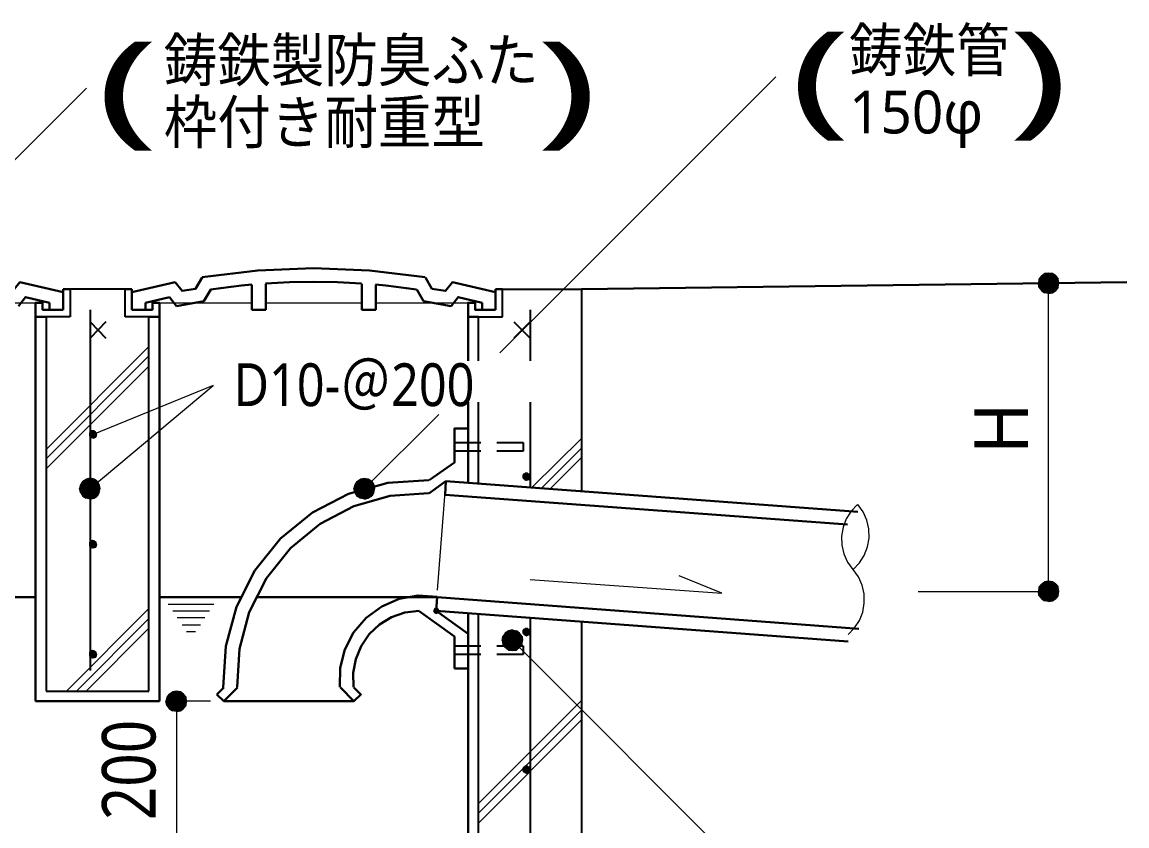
# Model space of a CAD drawing. Header units: millimetres. Extents: x 0 to 420, y 0 to 297.
# Drawn here: x 112.9 to 166.6, y 94 to 133 of the extents above; entities that cross this region are included whole.
import ezdxf
from ezdxf.enums import TextEntityAlignment as Align

# ---------------------------------------------------------------- set-up
doc = ezdxf.new("R2010")
doc.units = ezdxf.units.MM
doc.styles.add('kst32b', font='NotoSansJP-Variable.ttf')

msp = doc.modelspace()

# ---------------------------------------------------------------- hatches: boundary and pattern name
h = msp.add_hatch(color=7)
h.paths.add_polyline_path([(162.751, 120.777), (162.56, 120.756), (162.751, 120.29), (162.751, 120.777)])
h.paths.add_polyline_path([(162.56, 120.756), (162.751, 120.29), (162.412, 120.65), (162.56, 120.756)])
h.paths.add_polyline_path([(162.751, 120.29), (162.412, 120.65), (162.285, 120.481), (162.751, 120.29)])
for points in [[(162.941, 120.756), (162.751, 120.777), (162.751, 120.29), (162.941, 120.756)], [(116.417, 110.786), (116.226, 110.829), (116.226, 110.321), (116.417, 110.786)], [(129.73, 110.786), (129.54, 110.807), (129.54, 110.321), (129.73, 110.786)], [(162.941, 105.791), (162.751, 105.833), (162.751, 105.325), (162.941, 105.791)], [(133.033, 104.521), (132.969, 104.5), (132.927, 104.457), (132.905, 104.394), (132.927, 104.33), (132.969, 104.288), (133.033, 104.267), (133.096, 104.288), (133.138, 104.33), (133.16, 104.394), (133.138, 104.457), (133.096, 104.5), (133.033, 104.521)], [(136.546, 103.42), (136.377, 103.314), (136.737, 102.955), (136.546, 103.42)], [(120.608, 100.457), (120.417, 100.499), (120.417, 100.012), (120.608, 100.457)]]:
    msp.add_hatch(color=7).paths.add_polyline_path(points)
h = msp.add_hatch(color=7)
h.paths.add_polyline_path([(163.259, 120.29), (163.216, 120.481), (162.751, 120.29), (163.259, 120.29)])
h.paths.add_polyline_path([(163.216, 120.481), (162.751, 120.29), (163.11, 120.65), (163.216, 120.481)])
h.paths.add_polyline_path([(162.751, 120.29), (163.11, 120.65), (162.941, 120.756), (162.751, 120.29)])
h = msp.add_hatch(color=7)
h.paths.add_polyline_path([(162.285, 120.481), (162.264, 120.29), (162.751, 120.29), (162.285, 120.481)])
h.paths.add_polyline_path([(162.264, 120.29), (162.751, 120.29), (162.285, 120.1), (162.264, 120.29)])
h.paths.add_polyline_path([(162.751, 120.29), (162.285, 120.1), (162.412, 119.93), (162.751, 120.29)])
h = msp.add_hatch(color=7)
h.paths.add_polyline_path([(162.412, 119.93), (162.56, 119.825), (162.751, 120.29), (162.412, 119.93)])
h.paths.add_polyline_path([(162.56, 119.825), (162.751, 120.29), (162.751, 119.782), (162.56, 119.825)])
h.paths.add_polyline_path([(162.751, 120.29), (162.751, 119.782), (162.941, 119.825), (162.751, 120.29)])
h = msp.add_hatch(color=7)
h.paths.add_polyline_path([(162.941, 119.825), (163.11, 119.93), (162.751, 120.29), (162.941, 119.825)])
h.paths.add_polyline_path([(163.11, 119.93), (162.751, 120.29), (163.216, 120.1), (163.11, 119.93)])
h.paths.add_polyline_path([(162.751, 120.29), (163.216, 120.1), (163.259, 120.29), (162.751, 120.29)])
h = msp.add_hatch(color=7)
h.paths.add_polyline_path([(116.269, 113.051), (116.226, 112.945), (116.374, 112.945), (116.269, 113.051)])
h.paths.add_polyline_path([(116.226, 112.945), (116.374, 112.945), (116.269, 112.818), (116.226, 112.945)])
h.paths.add_polyline_path([(116.374, 112.945), (116.269, 112.818), (116.374, 112.776), (116.374, 112.945)])
h = msp.add_hatch(color=7)
h.paths.add_polyline_path([(116.544, 112.945), (116.501, 113.051), (116.374, 112.945), (116.544, 112.945)])
h.paths.add_polyline_path([(116.501, 113.051), (116.374, 112.945), (116.374, 113.115), (116.501, 113.051)])
h.paths.add_polyline_path([(116.374, 112.945), (116.374, 113.115), (116.269, 113.051), (116.374, 112.945)])
h = msp.add_hatch(color=7)
h.paths.add_polyline_path([(116.374, 112.776), (116.501, 112.818), (116.374, 112.945), (116.374, 112.776)])
h.paths.add_polyline_path([(116.501, 112.818), (116.374, 112.945), (116.544, 112.945), (116.501, 112.818)])
h = msp.add_hatch(color=7)
h.paths.add_polyline_path([(137.583, 110.892), (137.541, 111.019), (137.414, 110.892), (137.583, 110.892)])
h.paths.add_polyline_path([(137.541, 111.019), (137.414, 110.892), (137.414, 111.062), (137.541, 111.019)])
h.paths.add_polyline_path([(137.414, 110.892), (137.414, 111.062), (137.308, 111.019), (137.414, 110.892)])
h = msp.add_hatch(color=7)
h.paths.add_polyline_path([(115.761, 110.511), (115.718, 110.321), (116.226, 110.321), (115.761, 110.511)])
h.paths.add_polyline_path([(115.718, 110.321), (116.226, 110.321), (115.761, 110.13), (115.718, 110.321)])
h.paths.add_polyline_path([(116.226, 110.321), (115.761, 110.13), (115.866, 109.961), (116.226, 110.321)])
h = msp.add_hatch(color=7)
h.paths.add_polyline_path([(116.226, 110.829), (116.036, 110.786), (116.226, 110.321), (116.226, 110.829)])
h.paths.add_polyline_path([(116.036, 110.786), (116.226, 110.321), (115.866, 110.68), (116.036, 110.786)])
h.paths.add_polyline_path([(116.226, 110.321), (115.866, 110.68), (115.761, 110.511), (116.226, 110.321)])
h = msp.add_hatch(color=7)
h.paths.add_polyline_path([(116.713, 110.321), (116.671, 110.511), (116.226, 110.321), (116.713, 110.321)])
h.paths.add_polyline_path([(116.671, 110.511), (116.226, 110.321), (116.565, 110.68), (116.671, 110.511)])
h.paths.add_polyline_path([(116.226, 110.321), (116.565, 110.68), (116.417, 110.786), (116.226, 110.321)])
h = msp.add_hatch(color=7)
h.paths.add_polyline_path([(129.074, 110.511), (129.032, 110.321), (129.54, 110.321), (129.074, 110.511)])
h.paths.add_polyline_path([(129.032, 110.321), (129.54, 110.321), (129.074, 110.13), (129.032, 110.321)])
h.paths.add_polyline_path([(129.54, 110.321), (129.074, 110.13), (129.18, 109.961), (129.54, 110.321)])
h = msp.add_hatch(color=7)
h.paths.add_polyline_path([(129.54, 110.807), (129.35, 110.786), (129.54, 110.321), (129.54, 110.807)])
h.paths.add_polyline_path([(129.35, 110.786), (129.54, 110.321), (129.18, 110.659), (129.35, 110.786)])
h.paths.add_polyline_path([(129.54, 110.321), (129.18, 110.659), (129.074, 110.511), (129.54, 110.321)])
h = msp.add_hatch(color=7)
h.paths.add_polyline_path([(130.048, 110.321), (130.006, 110.511), (129.54, 110.321), (130.048, 110.321)])
h.paths.add_polyline_path([(130.006, 110.511), (129.54, 110.321), (129.9, 110.659), (130.006, 110.511)])
h.paths.add_polyline_path([(129.54, 110.321), (129.9, 110.659), (129.73, 110.786), (129.54, 110.321)])
h = msp.add_hatch(color=7)
h.paths.add_polyline_path([(137.308, 111.019), (137.245, 110.892), (137.414, 110.892), (137.308, 111.019)])
h.paths.add_polyline_path([(137.245, 110.892), (137.414, 110.892), (137.308, 110.765), (137.245, 110.892)])
h.paths.add_polyline_path([(137.414, 110.892), (137.308, 110.765), (137.414, 110.723), (137.414, 110.892)])
h = msp.add_hatch(color=7)
h.paths.add_polyline_path([(137.414, 110.723), (137.541, 110.765), (137.414, 110.892), (137.414, 110.723)])
h.paths.add_polyline_path([(137.541, 110.765), (137.414, 110.892), (137.583, 110.892), (137.541, 110.765)])
h = msp.add_hatch(color=7)
h.paths.add_polyline_path([(115.866, 109.961), (116.036, 109.855), (116.226, 110.321), (115.866, 109.961)])
h.paths.add_polyline_path([(116.036, 109.855), (116.226, 110.321), (116.226, 109.813), (116.036, 109.855)])
h.paths.add_polyline_path([(116.226, 110.321), (116.226, 109.813), (116.417, 109.855), (116.226, 110.321)])
h = msp.add_hatch(color=7)
h.paths.add_polyline_path([(116.417, 109.855), (116.565, 109.961), (116.226, 110.321), (116.417, 109.855)])
h.paths.add_polyline_path([(116.565, 109.961), (116.226, 110.321), (116.671, 110.13), (116.565, 109.961)])
h.paths.add_polyline_path([(116.226, 110.321), (116.671, 110.13), (116.713, 110.321), (116.226, 110.321)])
h = msp.add_hatch(color=7)
h.paths.add_polyline_path([(129.18, 109.961), (129.35, 109.855), (129.54, 110.321), (129.18, 109.961)])
h.paths.add_polyline_path([(129.35, 109.855), (129.54, 110.321), (129.54, 109.813), (129.35, 109.855)])
h.paths.add_polyline_path([(129.54, 110.321), (129.54, 109.813), (129.73, 109.855), (129.54, 110.321)])
h = msp.add_hatch(color=7)
h.paths.add_polyline_path([(129.73, 109.855), (129.9, 109.961), (129.54, 110.321), (129.73, 109.855)])
h.paths.add_polyline_path([(129.9, 109.961), (129.54, 110.321), (130.006, 110.13), (129.9, 109.961)])
h.paths.add_polyline_path([(129.54, 110.321), (130.006, 110.13), (130.048, 110.321), (129.54, 110.321)])
h = msp.add_hatch(color=7)
h.paths.add_polyline_path([(116.269, 107.717), (116.226, 107.611), (116.374, 107.611), (116.269, 107.717)])
h.paths.add_polyline_path([(116.226, 107.611), (116.374, 107.611), (116.269, 107.484), (116.226, 107.611)])
h.paths.add_polyline_path([(116.374, 107.611), (116.269, 107.484), (116.374, 107.442), (116.374, 107.611)])
h = msp.add_hatch(color=7)
h.paths.add_polyline_path([(116.544, 107.611), (116.501, 107.717), (116.374, 107.611), (116.544, 107.611)])
h.paths.add_polyline_path([(116.501, 107.717), (116.374, 107.611), (116.374, 107.781), (116.501, 107.717)])
h.paths.add_polyline_path([(116.374, 107.611), (116.374, 107.781), (116.269, 107.717), (116.374, 107.611)])
h = msp.add_hatch(color=7)
h.paths.add_polyline_path([(116.374, 107.442), (116.501, 107.484), (116.374, 107.611), (116.374, 107.442)])
h.paths.add_polyline_path([(116.501, 107.484), (116.374, 107.611), (116.544, 107.611), (116.501, 107.484)])
h = msp.add_hatch(color=7)
h.paths.add_polyline_path([(162.751, 105.833), (162.56, 105.791), (162.751, 105.325), (162.751, 105.833)])
h.paths.add_polyline_path([(162.56, 105.791), (162.751, 105.325), (162.412, 105.685), (162.56, 105.791)])
h.paths.add_polyline_path([(162.751, 105.325), (162.412, 105.685), (162.285, 105.537), (162.751, 105.325)])
h = msp.add_hatch(color=7)
h.paths.add_polyline_path([(163.259, 105.325), (163.216, 105.537), (162.751, 105.325), (163.259, 105.325)])
h.paths.add_polyline_path([(163.216, 105.537), (162.751, 105.325), (163.11, 105.685), (163.216, 105.537)])
h.paths.add_polyline_path([(162.751, 105.325), (163.11, 105.685), (162.941, 105.791), (162.751, 105.325)])
h = msp.add_hatch(color=7)
h.paths.add_polyline_path([(162.285, 105.537), (162.264, 105.325), (162.751, 105.325), (162.285, 105.537)])
h.paths.add_polyline_path([(162.264, 105.325), (162.751, 105.325), (162.285, 105.135), (162.264, 105.325)])
h.paths.add_polyline_path([(162.751, 105.325), (162.285, 105.135), (162.412, 104.987), (162.751, 105.325)])
h = msp.add_hatch(color=7)
h.paths.add_polyline_path([(162.412, 104.987), (162.56, 104.881), (162.751, 105.325), (162.412, 104.987)])
h.paths.add_polyline_path([(162.56, 104.881), (162.751, 105.325), (162.751, 104.838), (162.56, 104.881)])
h.paths.add_polyline_path([(162.751, 105.325), (162.751, 104.838), (162.941, 104.881), (162.751, 105.325)])
h = msp.add_hatch(color=7)
h.paths.add_polyline_path([(162.941, 104.881), (163.11, 104.987), (162.751, 105.325), (162.941, 104.881)])
h.paths.add_polyline_path([(163.11, 104.987), (162.751, 105.325), (163.216, 105.135), (163.11, 104.987)])
h.paths.add_polyline_path([(162.751, 105.325), (163.216, 105.135), (163.259, 105.325), (162.751, 105.325)])
h = msp.add_hatch(color=7)
h.paths.add_polyline_path([(137.583, 103.357), (137.541, 103.484), (137.414, 103.357), (137.583, 103.357)])
h.paths.add_polyline_path([(137.541, 103.484), (137.414, 103.357), (137.414, 103.526), (137.541, 103.484)])
h.paths.add_polyline_path([(137.414, 103.357), (137.414, 103.526), (137.308, 103.484), (137.414, 103.357)])
h = msp.add_hatch(color=7)
h.paths.add_polyline_path([(136.377, 103.314), (136.271, 103.145), (136.737, 102.955), (136.377, 103.314)])
h.paths.add_polyline_path([(136.271, 103.145), (136.737, 102.955), (136.229, 102.955), (136.271, 103.145)])
h.paths.add_polyline_path([(136.737, 102.955), (136.229, 102.955), (136.271, 102.764), (136.737, 102.955)])
h = msp.add_hatch(color=7)
h.paths.add_polyline_path([(137.075, 103.314), (136.927, 103.42), (136.737, 102.955), (137.075, 103.314)])
h.paths.add_polyline_path([(136.927, 103.42), (136.737, 102.955), (136.737, 103.463), (136.927, 103.42)])
h.paths.add_polyline_path([(136.737, 102.955), (136.737, 103.463), (136.546, 103.42), (136.737, 102.955)])
h = msp.add_hatch(color=7)
h.paths.add_polyline_path([(137.202, 102.764), (137.224, 102.955), (136.737, 102.955), (137.202, 102.764)])
h.paths.add_polyline_path([(137.224, 102.955), (136.737, 102.955), (137.202, 103.145), (137.224, 102.955)])
h.paths.add_polyline_path([(136.737, 102.955), (137.202, 103.145), (137.075, 103.314), (136.737, 102.955)])
h = msp.add_hatch(color=7)
h.paths.add_polyline_path([(137.308, 103.484), (137.245, 103.357), (137.414, 103.357), (137.308, 103.484)])
h.paths.add_polyline_path([(137.245, 103.357), (137.414, 103.357), (137.308, 103.251), (137.245, 103.357)])
h.paths.add_polyline_path([(137.414, 103.357), (137.308, 103.251), (137.414, 103.187), (137.414, 103.357)])
h = msp.add_hatch(color=7)
h.paths.add_polyline_path([(137.414, 103.187), (137.541, 103.251), (137.414, 103.357), (137.414, 103.187)])
h.paths.add_polyline_path([(137.541, 103.251), (137.414, 103.357), (137.583, 103.357), (137.541, 103.251)])
h = msp.add_hatch(color=7)
h.paths.add_polyline_path([(116.544, 102.277), (116.501, 102.383), (116.374, 102.277), (116.544, 102.277)])
h.paths.add_polyline_path([(116.501, 102.383), (116.374, 102.277), (116.374, 102.447), (116.501, 102.383)])
h.paths.add_polyline_path([(116.374, 102.277), (116.374, 102.447), (116.269, 102.383), (116.374, 102.277)])
h = msp.add_hatch(color=7)
h.paths.add_polyline_path([(136.271, 102.764), (136.377, 102.616), (136.737, 102.955), (136.271, 102.764)])
h.paths.add_polyline_path([(136.377, 102.616), (136.737, 102.955), (136.546, 102.489), (136.377, 102.616)])
h.paths.add_polyline_path([(136.737, 102.955), (136.546, 102.489), (136.737, 102.468), (136.737, 102.955)])
h = msp.add_hatch(color=7)
h.paths.add_polyline_path([(136.737, 102.468), (136.927, 102.489), (136.737, 102.955), (136.737, 102.468)])
h.paths.add_polyline_path([(136.927, 102.489), (136.737, 102.955), (137.075, 102.616), (136.927, 102.489)])
h.paths.add_polyline_path([(136.737, 102.955), (137.075, 102.616), (137.202, 102.764), (136.737, 102.955)])
h = msp.add_hatch(color=7)
h.paths.add_polyline_path([(116.269, 102.383), (116.226, 102.277), (116.374, 102.277), (116.269, 102.383)])
h.paths.add_polyline_path([(116.226, 102.277), (116.374, 102.277), (116.269, 102.15), (116.226, 102.277)])
h.paths.add_polyline_path([(116.374, 102.277), (116.269, 102.15), (116.374, 102.108), (116.374, 102.277)])
h = msp.add_hatch(color=7)
h.paths.add_polyline_path([(116.374, 102.108), (116.501, 102.15), (116.374, 102.277), (116.374, 102.108)])
h.paths.add_polyline_path([(116.501, 102.15), (116.374, 102.277), (116.544, 102.277), (116.501, 102.15)])
h = msp.add_hatch(color=7)
h.paths.add_polyline_path([(120.417, 100.499), (120.227, 100.457), (120.417, 100.012), (120.417, 100.499)])
h.paths.add_polyline_path([(120.227, 100.457), (120.417, 100.012), (120.057, 100.351), (120.227, 100.457)])
h.paths.add_polyline_path([(120.417, 100.012), (120.057, 100.351), (119.952, 100.203), (120.417, 100.012)])
h = msp.add_hatch(color=7)
h.paths.add_polyline_path([(120.904, 100.012), (120.883, 100.203), (120.417, 100.012), (120.904, 100.012)])
h.paths.add_polyline_path([(120.883, 100.203), (120.417, 100.012), (120.756, 100.351), (120.883, 100.203)])
h.paths.add_polyline_path([(120.417, 100.012), (120.756, 100.351), (120.608, 100.457), (120.417, 100.012)])
h = msp.add_hatch(color=7)
h.paths.add_polyline_path([(119.952, 100.203), (119.909, 100.012), (120.417, 100.012), (119.952, 100.203)])
h.paths.add_polyline_path([(119.909, 100.012), (120.417, 100.012), (119.952, 99.801), (119.909, 100.012)])
h.paths.add_polyline_path([(120.417, 100.012), (119.952, 99.801), (120.057, 99.653), (120.417, 100.012)])
h = msp.add_hatch(color=7)
h.paths.add_polyline_path([(120.057, 99.653), (120.227, 99.547), (120.417, 100.012), (120.057, 99.653)])
h.paths.add_polyline_path([(120.227, 99.547), (120.417, 100.012), (120.417, 99.504), (120.227, 99.547)])
h.paths.add_polyline_path([(120.417, 100.012), (120.417, 99.504), (120.608, 99.547), (120.417, 100.012)])
h = msp.add_hatch(color=7)
h.paths.add_polyline_path([(120.608, 99.547), (120.756, 99.653), (120.417, 100.012), (120.608, 99.547)])
h.paths.add_polyline_path([(120.756, 99.653), (120.417, 100.012), (120.883, 99.801), (120.756, 99.653)])
h.paths.add_polyline_path([(120.417, 100.012), (120.883, 99.801), (120.904, 100.012), (120.417, 100.012)])
h = msp.add_hatch(color=7)
h.paths.add_polyline_path([(137.308, 96.816), (137.245, 96.689), (137.414, 96.689), (137.308, 96.816)])
h.paths.add_polyline_path([(137.245, 96.689), (137.414, 96.689), (137.308, 96.584), (137.245, 96.689)])
h.paths.add_polyline_path([(137.414, 96.689), (137.308, 96.584), (137.414, 96.52), (137.414, 96.689)])
h = msp.add_hatch(color=7)
h.paths.add_polyline_path([(137.583, 96.689), (137.541, 96.816), (137.414, 96.689), (137.583, 96.689)])
h.paths.add_polyline_path([(137.541, 96.816), (137.414, 96.689), (137.414, 96.859), (137.541, 96.816)])
h.paths.add_polyline_path([(137.414, 96.689), (137.414, 96.859), (137.308, 96.816), (137.414, 96.689)])
h = msp.add_hatch(color=7)
h.paths.add_polyline_path([(137.414, 96.52), (137.541, 96.584), (137.414, 96.689), (137.414, 96.52)])
h.paths.add_polyline_path([(137.541, 96.584), (137.414, 96.689), (137.583, 96.689), (137.541, 96.584)])

# ---------------------------------------------------------------- linework, layer by layer
at = {"lineweight": 13}
for points in [[(136.123, 116.904), (149.521, 130.302)], [(106.638, 120.333), (116.057, 129.752)], [(162.751, 105.325), (162.751, 120.29)], [(109.093, 119.338), (113.58, 119.338)], [(119.592, 119.338), (124.079, 119.338)], [(124.756, 119.338), (129.413, 119.338)], [(130.09, 119.338), (134.578, 119.338)], [(119.084, 117.221), (114.088, 112.226)], [(114.088, 111.76), (119.084, 116.755)], [(119.084, 116.268), (114.088, 111.273)], [(116.226, 110.321), (122.195, 115.316), (116.374, 112.945)], [(129.54, 110.321), (133.16, 113.919)], [(140.081, 112.755), (137.689, 110.384)], [(138.134, 110.342), (140.081, 112.289)], [(140.081, 111.823), (138.578, 110.321)], [(133.456, 110.363), (133.075, 105.389)], [(153.484, 109.547), (153.176, 109.23), (152.939, 108.861), (152.779, 108.454), (152.702, 108.018), (152.714, 107.576), (152.812, 107.149), (152.992, 106.75), (153.25, 106.391)], [(153.264, 106.395), (153.572, 106.713), (153.809, 107.081), (153.968, 107.489), (154.045, 107.924), (154.033, 108.366), (153.936, 108.793), (153.756, 109.192), (153.498, 109.551)], [(153.031, 103.242), (153.339, 103.559), (153.576, 103.927), (153.736, 104.335), (153.812, 104.77), (153.801, 105.212), (153.703, 105.639), (153.523, 106.038), (153.265, 106.397)], [(137.583, 105.918), (146.897, 105.241)], [(146.897, 105.241), (144.822, 106.087)], [(156.422, 105.325), (162.751, 105.325)], [(120.015, 104.712), (122.237, 104.712)], [(119.084, 104.5), (115.083, 100.499)], [(120.248, 104.394), (122.026, 104.394)], [(121.793, 104.055), (120.46, 104.055)], [(115.57, 100.499), (119.084, 104.013)], [(119.084, 103.547), (116.036, 100.499)], [(120.692, 103.717), (121.581, 103.717)], [(121.349, 103.378), (120.904, 103.378)], [(136.737, 102.955), (147.955, 91.736)], [(120.417, 100.012), (120.417, 93.345)], [(122.068, 100.012), (120.417, 100.012)], [(135.086, 95.038), (140.081, 100.034)], [(140.081, 99.568), (135.086, 94.573)], [(135.086, 94.086), (140.081, 99.102)]]:
    msp.add_lwpolyline(points, dxfattribs=at)
at = {"lineweight": 30}
for points in [[(132.485, 120.583), (129.786, 120.903), (127.074, 121.01), (124.362, 120.903), (121.663, 120.583)], [(111.824, 120.015), (112.48, 119.909), (112.818, 120.333), (114.914, 119.846)], [(118.258, 119.846), (120.354, 120.333)], [(120.354, 120.333), (120.692, 119.909), (121.349, 120.015), (121.666, 120.565)], [(124.072, 120.22), (123.572, 120.172), (123.072, 120.116), (122.572, 120.053), (122.074, 119.982)], [(124.079, 120.205), (124.079, 118.999)], [(129.409, 120.273), (128.242, 120.334), (127.074, 120.354), (125.906, 120.334), (124.739, 120.273)], [(124.756, 118.999), (124.756, 120.248)], [(129.413, 120.248), (129.413, 118.999)], [(132.074, 119.982), (131.576, 120.053), (131.077, 120.116), (130.577, 120.172), (130.076, 120.22)], [(130.09, 118.999), (130.09, 120.205)], [(132.503, 120.565), (132.821, 120.015), (133.477, 119.909), (133.816, 120.333), (135.911, 119.846)], [(140.081, 119.994), (166.561, 120.333)], [(112.755, 119.168), (113.094, 119.613), (114.258, 119.338)], [(115.253, 119.994), (114.914, 119.994)], [(114.914, 119.994), (114.914, 118.999)], [(117.92, 119.994), (118.258, 119.994)], [(118.258, 119.994), (118.258, 118.999)], [(118.914, 119.338), (120.079, 119.613)], [(120.079, 119.613), (120.417, 119.168)], [(121.751, 119.422), (122.089, 119.973)], [(132.08, 119.973), (132.419, 119.422)], [(133.752, 119.168), (134.091, 119.613), (135.255, 119.338)], [(136.25, 119.994), (135.911, 119.994)], [(135.911, 119.994), (135.911, 118.999)], [(114.914, 118.999), (113.919, 118.999), (113.919, 119.338), (113.58, 119.338), (113.58, 118.66), (114.088, 118.66)], [(114.258, 119.338), (114.258, 118.999)], [(118.258, 118.999), (119.253, 118.999), (119.253, 119.338), (119.592, 119.338), (119.592, 118.66), (119.084, 118.66)], [(118.914, 118.999), (118.914, 119.338)], [(120.417, 119.168), (121.751, 119.422)], [(132.419, 119.422), (133.752, 119.168)], [(135.911, 118.999), (134.916, 118.999), (134.916, 119.338), (134.578, 119.338), (134.578, 118.66), (135.086, 118.66)], [(135.255, 119.338), (135.255, 118.999)], [(113.58, 100.012), (113.58, 118.66)], [(119.592, 118.66), (119.592, 100.012)], [(124.079, 118.999), (124.756, 118.999)], [(129.413, 118.999), (130.09, 118.999)], [(134.578, 116.522), (134.578, 118.66)], [(134.578, 113.242), (134.578, 114.512)], [(132.694, 110.723), (133.921, 111.591), (133.921, 113.242), (134.578, 113.242), (134.578, 110.596)], [(132.674, 110.737), (130.68, 110.606), (128.776, 110.074), (127.021, 109.165), (125.474, 107.9), (124.221, 106.344), (123.325, 104.581), (122.808, 102.673), (122.692, 100.678)], [(133.498, 110.68), (132.673, 110.088)], [(133.498, 110.68), (133.456, 110.024)], [(153.501, 109.199), (133.498, 110.68)], [(132.659, 110.104), (130.8, 109.972), (129.026, 109.467), (127.392, 108.611), (125.953, 107.426), (124.788, 105.97), (123.955, 104.324), (123.475, 102.543), (123.369, 100.682)], [(152.993, 108.585), (133.456, 110.024)], [(133.081, 105.075), (132.145, 105.128), (131.234, 104.967), (130.383, 104.605), (129.628, 104.051), (129.02, 103.338), (128.596, 102.516), (128.369, 101.619), (128.353, 100.683)], [(98.594, 105.05), (113.58, 105.05)], [(119.592, 105.05), (123.55, 105.05)], [(124.291, 105.05), (133.075, 105.05)], [(133.033, 104.394), (133.075, 105.05)], [(153.543, 103.526), (133.075, 105.05)], [(132.198, 104.393), (131.511, 104.307), (130.865, 104.082), (130.28, 103.727), (129.777, 103.252), (129.385, 102.682), (129.123, 102.049), (128.999, 101.376), (129.019, 100.685)], [(132.207, 104.373), (133.921, 103.145)], [(134.578, 103.272), (133.033, 104.394)], [(153.035, 102.912), (133.033, 104.394)], [(134.578, 103.272), (134.578, 104.267)], [(133.921, 103.145), (133.921, 101.6)], [(134.578, 101.6), (134.578, 103.272)], [(133.921, 101.6), (134.578, 101.6)], [(134.578, 93.345), (134.578, 101.6)], [(122.386, 100.33), (122.724, 100.669)], [(122.386, 100.33), (122.724, 100.012), (123.38, 100.669)], [(128.376, 100.669), (129.032, 100.012), (129.371, 100.33), (129.032, 100.669)], [(119.592, 100.012), (113.58, 100.012)], [(129.032, 100.012), (122.724, 100.012)]]:
    msp.add_lwpolyline(points, dxfattribs=at)
at = {"lineweight": 0}
for points in [[(162.56, 120.756), (162.751, 120.29), (162.412, 120.65)], [(162.751, 120.777), (162.56, 120.756), (162.751, 120.29)], [(162.941, 120.756), (162.751, 120.777), (162.751, 120.29)], [(162.751, 120.29), (163.11, 120.65), (162.941, 120.756)], [(162.285, 120.481), (162.264, 120.29), (162.751, 120.29)], [(162.264, 120.29), (162.751, 120.29), (162.285, 120.1)], [(162.751, 120.29), (162.412, 120.65), (162.285, 120.481)], [(162.751, 120.29), (162.285, 120.1), (162.412, 119.93)], [(162.412, 119.93), (162.56, 119.825), (162.751, 120.29)], [(162.56, 119.825), (162.751, 120.29), (162.751, 119.782)], [(163.216, 120.481), (162.751, 120.29), (163.11, 120.65)], [(163.259, 120.29), (163.216, 120.481), (162.751, 120.29)], [(162.751, 120.29), (162.751, 119.782), (162.941, 119.825)], [(162.941, 119.825), (163.11, 119.93), (162.751, 120.29)], [(163.11, 119.93), (162.751, 120.29), (163.216, 120.1)], [(162.751, 120.29), (163.216, 120.1), (163.259, 120.29)], [(116.269, 113.051), (116.226, 112.945), (116.374, 112.945)], [(116.226, 112.945), (116.374, 112.945), (116.269, 112.818)], [(116.374, 112.945), (116.374, 113.115), (116.269, 113.051)], [(116.374, 112.945), (116.269, 112.818), (116.374, 112.776)], [(116.501, 113.051), (116.374, 112.945), (116.374, 113.115)], [(116.544, 112.945), (116.501, 113.051), (116.374, 112.945)], [(116.374, 112.776), (116.501, 112.818), (116.374, 112.945)], [(116.501, 112.818), (116.374, 112.945), (116.544, 112.945)], [(137.414, 110.892), (137.414, 111.062), (137.308, 111.019)], [(137.541, 111.019), (137.414, 110.892), (137.414, 111.062)], [(115.761, 110.511), (115.718, 110.321), (116.226, 110.321)], [(116.226, 110.321), (115.866, 110.68), (115.761, 110.511)], [(116.036, 110.786), (116.226, 110.321), (115.866, 110.68)], [(116.226, 110.829), (116.036, 110.786), (116.226, 110.321)], [(116.417, 110.786), (116.226, 110.829), (116.226, 110.321)], [(116.226, 110.321), (116.565, 110.68), (116.417, 110.786)], [(116.671, 110.511), (116.226, 110.321), (116.565, 110.68)], [(116.713, 110.321), (116.671, 110.511), (116.226, 110.321)], [(129.074, 110.511), (129.032, 110.321), (129.54, 110.321)], [(129.54, 110.321), (129.18, 110.659), (129.074, 110.511)], [(129.35, 110.786), (129.54, 110.321), (129.18, 110.659)], [(129.54, 110.807), (129.35, 110.786), (129.54, 110.321)], [(129.73, 110.786), (129.54, 110.807), (129.54, 110.321)], [(129.54, 110.321), (129.9, 110.659), (129.73, 110.786)], [(130.006, 110.511), (129.54, 110.321), (129.9, 110.659)], [(130.048, 110.321), (130.006, 110.511), (129.54, 110.321)], [(137.308, 111.019), (137.245, 110.892), (137.414, 110.892)], [(137.245, 110.892), (137.414, 110.892), (137.308, 110.765)], [(137.414, 110.892), (137.308, 110.765), (137.414, 110.723)], [(137.583, 110.892), (137.541, 111.019), (137.414, 110.892)], [(137.414, 110.723), (137.541, 110.765), (137.414, 110.892)], [(137.541, 110.765), (137.414, 110.892), (137.583, 110.892)], [(115.718, 110.321), (116.226, 110.321), (115.761, 110.13)], [(116.226, 110.321), (115.761, 110.13), (115.866, 109.961)], [(115.866, 109.961), (116.036, 109.855), (116.226, 110.321)], [(116.036, 109.855), (116.226, 110.321), (116.226, 109.813)], [(116.226, 110.321), (116.226, 109.813), (116.417, 109.855)], [(116.417, 109.855), (116.565, 109.961), (116.226, 110.321)], [(116.565, 109.961), (116.226, 110.321), (116.671, 110.13)], [(116.226, 110.321), (116.671, 110.13), (116.713, 110.321)], [(129.032, 110.321), (129.54, 110.321), (129.074, 110.13)], [(129.54, 110.321), (129.074, 110.13), (129.18, 109.961)], [(129.18, 109.961), (129.35, 109.855), (129.54, 110.321)], [(129.35, 109.855), (129.54, 110.321), (129.54, 109.813)], [(129.54, 110.321), (129.54, 109.813), (129.73, 109.855)], [(129.73, 109.855), (129.9, 109.961), (129.54, 110.321)], [(129.9, 109.961), (129.54, 110.321), (130.006, 110.13)], [(129.54, 110.321), (130.006, 110.13), (130.048, 110.321)], [(116.269, 107.717), (116.226, 107.611), (116.374, 107.611)], [(116.226, 107.611), (116.374, 107.611), (116.269, 107.484)], [(116.374, 107.611), (116.374, 107.781), (116.269, 107.717)], [(116.374, 107.611), (116.269, 107.484), (116.374, 107.442)], [(116.501, 107.717), (116.374, 107.611), (116.374, 107.781)], [(116.544, 107.611), (116.501, 107.717), (116.374, 107.611)], [(116.374, 107.442), (116.501, 107.484), (116.374, 107.611)], [(116.501, 107.484), (116.374, 107.611), (116.544, 107.611)], [(162.751, 105.325), (162.412, 105.685), (162.285, 105.537)], [(162.56, 105.791), (162.751, 105.325), (162.412, 105.685)], [(162.751, 105.833), (162.56, 105.791), (162.751, 105.325)], [(162.941, 105.791), (162.751, 105.833), (162.751, 105.325)], [(162.751, 105.325), (163.11, 105.685), (162.941, 105.791)], [(163.216, 105.537), (162.751, 105.325), (163.11, 105.685)], [(162.285, 105.537), (162.264, 105.325), (162.751, 105.325)], [(162.264, 105.325), (162.751, 105.325), (162.285, 105.135)], [(162.751, 105.325), (162.285, 105.135), (162.412, 104.987)], [(162.412, 104.987), (162.56, 104.881), (162.751, 105.325)], [(162.56, 104.881), (162.751, 105.325), (162.751, 104.838)], [(163.259, 105.325), (163.216, 105.537), (162.751, 105.325)], [(162.751, 105.325), (162.751, 104.838), (162.941, 104.881)], [(162.941, 104.881), (163.11, 104.987), (162.751, 105.325)], [(163.11, 104.987), (162.751, 105.325), (163.216, 105.135)], [(162.751, 105.325), (163.216, 105.135), (163.259, 105.325)], [(133.033, 104.521), (132.969, 104.5), (132.927, 104.457), (132.905, 104.394), (132.927, 104.33), (132.969, 104.288), (133.033, 104.267), (133.096, 104.288), (133.138, 104.33), (133.16, 104.394), (133.138, 104.457), (133.096, 104.5)], [(137.414, 103.357), (137.414, 103.526), (137.308, 103.484)], [(137.541, 103.484), (137.414, 103.357), (137.414, 103.526)], [(136.271, 103.145), (136.737, 102.955), (136.229, 102.955)], [(136.377, 103.314), (136.271, 103.145), (136.737, 102.955)], [(136.546, 103.42), (136.377, 103.314), (136.737, 102.955)], [(136.737, 102.955), (136.737, 103.463), (136.546, 103.42)], [(136.927, 103.42), (136.737, 102.955), (136.737, 103.463)], [(137.075, 103.314), (136.927, 103.42), (136.737, 102.955)], [(136.737, 102.955), (137.202, 103.145), (137.075, 103.314)], [(137.224, 102.955), (136.737, 102.955), (137.202, 103.145)], [(137.308, 103.484), (137.245, 103.357), (137.414, 103.357)], [(137.245, 103.357), (137.414, 103.357), (137.308, 103.251)], [(137.414, 103.357), (137.308, 103.251), (137.414, 103.187)], [(137.583, 103.357), (137.541, 103.484), (137.414, 103.357)], [(137.414, 103.187), (137.541, 103.251), (137.414, 103.357)], [(137.541, 103.251), (137.414, 103.357), (137.583, 103.357)], [(116.374, 102.277), (116.374, 102.447), (116.269, 102.383)], [(116.501, 102.383), (116.374, 102.277), (116.374, 102.447)], [(136.737, 102.955), (136.229, 102.955), (136.271, 102.764)], [(136.271, 102.764), (136.377, 102.616), (136.737, 102.955)], [(136.377, 102.616), (136.737, 102.955), (136.546, 102.489)], [(136.737, 102.955), (136.546, 102.489), (136.737, 102.468)], [(136.737, 102.468), (136.927, 102.489), (136.737, 102.955)], [(136.927, 102.489), (136.737, 102.955), (137.075, 102.616)], [(136.737, 102.955), (137.075, 102.616), (137.202, 102.764)], [(137.202, 102.764), (137.224, 102.955), (136.737, 102.955)], [(116.269, 102.383), (116.226, 102.277), (116.374, 102.277)], [(116.226, 102.277), (116.374, 102.277), (116.269, 102.15)], [(116.374, 102.277), (116.269, 102.15), (116.374, 102.108)], [(116.544, 102.277), (116.501, 102.383), (116.374, 102.277)], [(116.374, 102.108), (116.501, 102.15), (116.374, 102.277)], [(116.501, 102.15), (116.374, 102.277), (116.544, 102.277)], [(120.417, 100.012), (120.057, 100.351), (119.952, 100.203)], [(120.227, 100.457), (120.417, 100.012), (120.057, 100.351)], [(120.417, 100.499), (120.227, 100.457), (120.417, 100.012)], [(120.608, 100.457), (120.417, 100.499), (120.417, 100.012)], [(120.417, 100.012), (120.756, 100.351), (120.608, 100.457)], [(120.883, 100.203), (120.417, 100.012), (120.756, 100.351)], [(119.952, 100.203), (119.909, 100.012), (120.417, 100.012)], [(119.909, 100.012), (120.417, 100.012), (119.952, 99.801)], [(120.417, 100.012), (119.952, 99.801), (120.057, 99.653)], [(120.057, 99.653), (120.227, 99.547), (120.417, 100.012)], [(120.227, 99.547), (120.417, 100.012), (120.417, 99.504)], [(120.904, 100.012), (120.883, 100.203), (120.417, 100.012)], [(120.417, 100.012), (120.417, 99.504), (120.608, 99.547)], [(120.608, 99.547), (120.756, 99.653), (120.417, 100.012)], [(120.756, 99.653), (120.417, 100.012), (120.883, 99.801)], [(120.417, 100.012), (120.883, 99.801), (120.904, 100.012)], [(137.308, 96.816), (137.245, 96.689), (137.414, 96.689)], [(137.245, 96.689), (137.414, 96.689), (137.308, 96.584)], [(137.414, 96.689), (137.414, 96.859), (137.308, 96.816)], [(137.414, 96.689), (137.308, 96.584), (137.414, 96.52)], [(137.541, 96.816), (137.414, 96.689), (137.414, 96.859)], [(137.583, 96.689), (137.541, 96.816), (137.414, 96.689)], [(137.414, 96.52), (137.541, 96.584), (137.414, 96.689)], [(137.541, 96.584), (137.414, 96.689), (137.583, 96.689)]]:
    msp.add_lwpolyline(points, close=True, dxfattribs=at)
at = {"lineweight": 25}
for points in [[(117.92, 119.994), (115.253, 119.994)], [(115.253, 119.994), (115.253, 118.66)], [(117.92, 118.66), (117.92, 119.994)], [(136.25, 118.66), (136.25, 119.994), (140.081, 119.994)], [(140.081, 119.994), (140.081, 110.194)], [(115.253, 118.66), (114.088, 118.66)], [(114.088, 118.66), (114.088, 100.499)], [(116.226, 118.999), (116.226, 101.494)], [(119.084, 118.66), (117.92, 118.66)], [(119.084, 100.499), (119.084, 118.66)], [(135.086, 116.522), (135.086, 118.66), (136.25, 118.66)], [(137.583, 118.999), (137.583, 116.522)], [(116.226, 118.406), (116.988, 117.623)], [(116.988, 118.406), (116.226, 117.623)], [(136.8, 118.406), (137.583, 117.623)], [(137.583, 118.406), (136.8, 117.623)], [(135.086, 110.575), (135.086, 114.512)], [(137.583, 114.512), (137.583, 110.384)], [(133.921, 112.564), (135.192, 112.564)], [(135.192, 112.141), (133.921, 112.141)], [(135.975, 112.564), (137.245, 112.564)], [(137.245, 112.141), (135.975, 112.141)], [(137.245, 112.564), (137.245, 112.141)], [(135.086, 92.837), (135.086, 104.246)], [(137.583, 104.055), (137.583, 90.234)], [(140.081, 103.865), (140.081, 87.842)], [(133.921, 102.701), (135.192, 102.701)], [(135.975, 102.701), (137.245, 102.701)], [(137.245, 102.701), (137.245, 102.277)], [(135.192, 102.277), (133.921, 102.277)], [(137.245, 102.277), (135.975, 102.277)], [(114.088, 100.499), (119.084, 100.499)]]:
    msp.add_lwpolyline(points, dxfattribs=at)
for points in [[(116.523, 112.956), (116.51, 113.018), (116.476, 113.068), (116.426, 113.102), (116.364, 113.115), (116.302, 113.102), (116.252, 113.068), (116.217, 113.018), (116.205, 112.956), (116.217, 112.894), (116.252, 112.844), (116.302, 112.81), (116.364, 112.797), (116.426, 112.81), (116.476, 112.844), (116.51, 112.894)], [(137.562, 110.903), (137.55, 110.965), (137.516, 111.015), (137.465, 111.049), (137.403, 111.062), (137.342, 111.049), (137.291, 111.015), (137.257, 110.965), (137.245, 110.903), (137.257, 110.841), (137.291, 110.79), (137.342, 110.756), (137.403, 110.744), (137.465, 110.756), (137.516, 110.79), (137.55, 110.841)], [(116.523, 107.622), (116.51, 107.684), (116.476, 107.734), (116.426, 107.768), (116.364, 107.781), (116.302, 107.768), (116.252, 107.734), (116.217, 107.684), (116.205, 107.622), (116.217, 107.56), (116.252, 107.51), (116.302, 107.476), (116.364, 107.463), (116.426, 107.476), (116.476, 107.51), (116.51, 107.56)], [(137.562, 103.367), (137.55, 103.429), (137.516, 103.48), (137.465, 103.514), (137.403, 103.526), (137.342, 103.514), (137.291, 103.48), (137.257, 103.429), (137.245, 103.367), (137.257, 103.306), (137.291, 103.255), (137.342, 103.221), (137.403, 103.209), (137.465, 103.221), (137.516, 103.255), (137.55, 103.306)], [(116.523, 102.288), (116.51, 102.35), (116.476, 102.4), (116.426, 102.434), (116.364, 102.447), (116.302, 102.434), (116.252, 102.4), (116.217, 102.35), (116.205, 102.288), (116.217, 102.226), (116.252, 102.176), (116.302, 102.142), (116.364, 102.129), (116.426, 102.142), (116.476, 102.176), (116.51, 102.226)], [(137.562, 96.7), (137.55, 96.762), (137.516, 96.812), (137.465, 96.846), (137.403, 96.859), (137.342, 96.846), (137.291, 96.812), (137.257, 96.762), (137.245, 96.7), (137.257, 96.638), (137.291, 96.588), (137.342, 96.554), (137.403, 96.541), (137.465, 96.554), (137.516, 96.588), (137.55, 96.638)]]:
    msp.add_lwpolyline(points, close=True, dxfattribs=at)

# ---------------------------------------------------------------- texts
at = {"style": 'kst32b'}
for s, height, p, p2 in [('(   )', 4.3315, (150.199, 128.164), (163.735, 128.164)), ('鋳鉄管', 2.0791, (153.077, 130.556), (160.874, 130.556)), ('(       )', 4.3315, (116.523, 127.677), (140.887, 127.677)), ('鋳鉄製防臭ふた', 2.0791, (119.803, 130.069), (137.996, 130.069)), ('枠付き耐重型', 2.0791, (119.803, 127.063), (135.397, 127.063)), ('150φ', 2.0791, (153.077, 127.55), (159.575, 127.55)), ('D10-＠200', 2.0791, (123.19, 114.321), (134.885, 114.321)), ('200', 2.5989, (119.401, 94.234), (119.401, 99.107))]:
    msp.add_text(s, height=height, dxfattribs=at).set_placement(p, p2, align=Align.FIT)
msp.add_text('H', height=2.599, rotation=90, dxfattribs=at).set_placement((161.756, 111.993))

doc.saveas('drawing.dxf')
